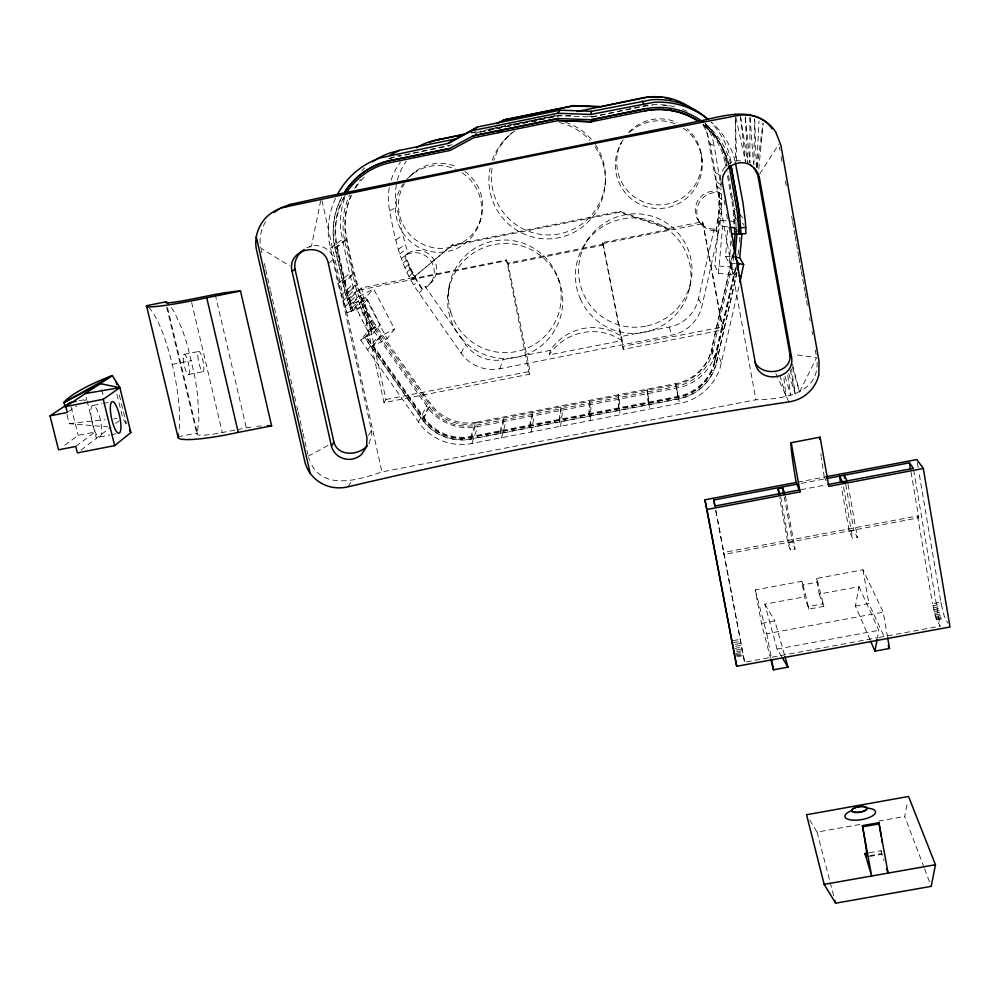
<?xml version="1.0" encoding="UTF-8"?>
<svg xmlns="http://www.w3.org/2000/svg" width="1000" height="1000" viewBox="0 0 1000 1000"><rect width="100%" height="100%" fill="white"/><g stroke="black" fill="none" stroke-linecap="round" stroke-linejoin="round"><path stroke-width="0.75" stroke-dasharray="5 3.75" d="M389.263 187.613A59.837 58.95 64 0 0 389.675 210.875C394.8 239.575 401.55 269.137 419.075 293.125L461.05 353.075A38.087 37.7 32.8 0 0 499.775 368.762L671.8 335.125A38.375 38.05 -34.3 0 0 702.062 305.763L718.312 233.713L715.888 230.863L718.838 211.938L719.225 192.763L717.463 191.337L715.3 172.45L710.075 143.875A58.35 57.525 -70.5 0 0 702.525 124.062A72.95 72.062 -66.2 0 1 728.512 164.338M718.312 233.713L721.338 214.325L721.513 190.987M734.362 232.875L733.325 209.963L727.013 173.075M735.075 232.512L734.137 208.312L727.85 171.588M736.925 232.488L736.95 228.125L735.212 225.55M753.888 164.838L754.575 119M817.1 362.2C818.45 395.012 780.113 399.3 755.925 399.762L381.95 471.9C359.387 479.637 323.025 491.312 310.2 461.887M603.138 245.15L603.188 244.163L507.9 263.113L507.4 264.188L603.138 245.15L602.65 242.587L669.25 229.338L668.962 228.425L619.913 211.375L452.6 244.825L411.938 278.775L506.538 259.95L507.4 264.188M605.175 184.913L605.3 182.013M668.962 228.425L702.613 221.737L723.2 329.825L623.237 349.35L602.65 242.587M756.787 167.375L758.988 120.962M590.163 420.812L591.05 404.862M588.8 414.688L589.6 401.4M589.175 416.287L590.112 400.213M735.35 263.6L729.237 263.25L725.6 256.438L727.663 227.763L736.95 228.125M729.237 263.25L731.263 235.238M739.837 237.237L739.412 243.125L741.2 245.938M735.975 267.913L714.837 362.125A46.375 45.838 -21.2 0 1 678.2 397.388L470.425 437.587A46.013 45.263 26.5 0 1 423.6 418.738L366.163 336.875L372.887 333.625L359.725 307.438L352.987 310.7L350.875 305.225L360.225 295.775L373.65 288.95L394.538 329L387.137 338.812L373.288 345.788L424.125 417.675A45.888 45.138 26.6 0 0 470.812 436.475L678 396.388A46.25 45.712 -21.3 0 0 714.538 361.213L734.287 274.637L718.45 273.463L714.862 265.738L718.85 220.263L734.237 221.4L735.95 223.9M718.45 273.463L722.6 226.45L718.85 220.263M758.787 169.013L763.088 123.387M560.538 426.538L562.663 410.363M757.163 167.463L762.975 123.387M559.513 422.025L561.725 405.725M448.825 289.4L449.475 284.675M447.775 297.188L448.45 292.275M559.125 420.425L560.975 406.95M714.837 362.125L711.112 350.637L730.163 266.875L732.925 251.412M733.812 251.163L733.012 256.863L725.6 256.438M737.95 254.887L738.775 248.988M870.088 639.85L855.438 606.025L858.962 586.65L819.225 594.087L816.413 578.525L862.962 569.8L883.188 612.163L887.412 636.35M858.962 586.65L878.825 630.288L877.45 637.725L744.6 662.237L723.562 552.475L917.588 515.962L918.775 517.812L724 554.438L723.562 552.475M167.55 307.863L197.338 433.075L198.9 420.1L197.675 396.112A71.413 15.975 77.9 0 0 194.475 375.012L187.738 346.575A71.413 15.975 77.9 0 0 181.438 327.612L174.75 312.825L170.338 305.887M716.213 231.35L719.188 212.288L719.225 192.763A19.275 18.988 -53.8 0 0 696.85 210.275A19.275 18.988 -53.8 0 0 715.888 230.863L714.163 229.05A19.075 18.8 -54.2 0 1 695.325 208.675A19.075 18.8 -54.2 0 1 717.463 191.337M924.038 867.425L904.712 816.462L907.438 802.175M351.175 195.113A71.075 69.875 57.5 0 0 346.887 238.8C352.75 268.438 358.837 299.037 375.35 324.913L364.712 337.675L422.2 419.6A47.838 47.05 26.5 0 0 470.838 439.175L678.55 399.012A48.212 47.65 -21.2 0 0 716.6 362.375L712.05 348.525L733.125 254.163M734.15 255.938L712.887 351.062A46.513 46.013 -23.1 0 1 676.175 386.438L475.737 425.3A46.15 45.462 27.5 0 1 428.825 406.375L379.65 336.763L367.762 317.3M736.6 265.138L734.638 275.312L730.163 266.875L714.862 265.738M736.9 272.425L716.525 362.113A48.163 47.613 -21.2 0 1 678.487 398.7L470.962 438.85A47.787 47.013 26.5 0 1 422.375 419.275L364.925 337.425M716.612 362.388L737 272.625M689.463 288.688L690.625 282.838M320.725 200.588L311.525 246L309.438 247.425M530.975 432.25L534.35 415.85M529.913 427.75L533.4 411.213M529.5 426.163L532.4 412.488M396.388 184.537A57.8 56.938 65.1 0 0 396.775 207.013L402.788 235.113L407.938 253.225A18.812 18.512 50.1 0 1 434.538 260.7A18.812 18.512 50.1 0 1 425.125 286.488L465.65 344.45A36.8 36.45 34.2 0 0 503.062 359.613L550.375 350.35A50.838 50.325 0 0 1 621.6 336.4L669.275 327.075A37.075 36.763 -36.4 0 0 698.5 298.688L714.163 229.05M738.913 286.812L720.075 368.05A53.275 52.663 -21.2 0 1 684.375 402.362L466.987 444.375A52.862 52 26.6 0 1 421.413 426.037L360.675 340L371.275 327.388L429.375 409.9A50.637 49.875 27.7 0 0 473.038 427.5L681.275 387.15A51.025 50.475 -23.5 0 0 715.45 354.225L735.4 267.812M621.6 336.4L622.025 340.6L549.275 354.837L550.375 350.35M412.887 277.638L361.512 287.863L359.3 290.038L383.988 402.638L529.338 374.275L530.037 371.388L507.9 263.113M570.95 115.575L560.5 115.188L478.075 132.487L560.075 115.8L591.675 117L641.475 106.275M501.475 437.962L506.075 421.325M500.375 433.475L505.112 416.7M499.925 431.875L503.875 418.025M479.225 223.875L480.337 220.613M471.863 443.675L477.7 426.825M470.838 439.188L476.838 422.188L675.638 383.625A46.125 45.637 -23.5 0 0 712.038 348.525M470.425 437.587L475.412 423.537L675.8 384.688A44.713 44.237 -23.1 0 0 711.112 350.637M499.775 368.762L503.062 359.613M529.338 374.275L506.538 259.95M368.9 443.713L371.825 434.988L371.475 430.475L333.625 259.288C331.2 247.775 316.812 242.087 306.812 247.838M792.475 367.25L799.538 392.125L816.612 357.612L794.312 354.562M423.6 418.738L430.262 405.337L381.15 335.763C360.613 307.925 352.587 273.525 346.475 240.138A69.85 68.662 57.2 0 1 351.3 195.812M422.2 419.6L430.3 403.425L375.35 324.913M418.375 422.15L426.475 406.175M461.05 353.075L465.65 344.45M620.475 144.25L621.788 141.925A43.1 42.512 -68.7 0 0 636.663 198.475A43.1 42.512 -68.7 0 0 693.7 186.95A43.1 42.512 -68.7 0 0 686.875 128.763M265.65 221.775C260.637 229.525 258.9 239.262 260.887 248.287L289.788 265.963M348.125 486.812L352.238 479.85M368.475 435.312L371.475 430.475M383.988 402.638L385.962 399.513L361.512 287.863M759.725 174.013L778.888 144.137M586.263 241.938L589.25 237.638M419.075 293.125L425.125 286.488M372.612 346.662L381.15 335.763L394.538 329M411.938 278.775L452.6 244.825M371.2 347.512L381.55 334.35M367.275 350L377.587 336.975M372.887 333.625L380.138 324.762L367.388 299.337L354.637 304.9L367.95 331.35L380.138 324.762M366.163 336.875L374.938 326.325M407.938 253.225L405.225 255.512L410.7 268.663L417.438 281.188L413.787 284.988M373.625 327.9L370.725 323.013L372.075 321.45M372.463 320.012L369.15 323.875L365.5 317.188L362.088 321.012M364.925 326.2L368.288 322.312L372.075 328.837M370.725 323.013L368.013 318.025L369.363 316.475M369.75 315.038L366.4 318.825L362.875 311.975L359.438 315.725M366.825 311.425L365.45 312.938L356.637 290.938L344.675 240.438A71.662 70.45 57.2 0 1 349.637 194.988M367.212 309.962L363.812 313.688L360.438 306.675M404.862 267.75L408.725 264.35L411.213 271.3L415.05 277.087L411.337 280.8M364.45 306.288L363.062 307.762L360.863 302.512M364.825 304.812L361.4 308.463L354.162 290.312L349.562 273.488L340.65 230.025A76.037 74.763 57.5 0 1 345.2 196.725M356.95 310.35L367.388 299.337M430.675 282.875L433.113 280.3M345.188 195.6A72.25 70.987 55.9 0 0 337.35 246.962L345.062 281.962L351.625 304.462L365.5 297.425L373.65 288.95M352.987 310.7L362.25 301.062M341.8 196.962A74.3 73 55.8 0 0 334.862 247.75L345.55 294.375L351.388 311.225L362.625 299.575M335.562 198.238A79.425 78.037 55.8 0 0 328.575 238.412L337.938 283.762L346.95 312.775L358.162 301.288M349.263 305.675L360.588 294.275M344.762 307.087L356.062 295.837M350.875 305.225L348.95 299.662L358.375 290.413M347.312 300.075L358.738 288.9M342.762 301.325L354.162 290.312M348.95 299.662L347.212 294.05L356.7 284.988M345.55 294.375L357.05 283.45M409.038 276.525L412.275 273.45L406.337 260.4L404.637 255.925L405.225 255.512A19 18.7 49.6 0 1 432.113 263.075A19 18.7 49.6 0 1 422.6 289.113L417.438 281.188M411.188 175.175L413.75 172.75M340.938 295.438L352.413 284.662M510.462 134.312L512.513 132.425A57.65 57.05 85.2 0 0 493.862 160.338M504.625 139.787L506.788 137.8M406.875 272.175L410.15 269.163L408.725 264.35M347.212 294.05L344.3 282.65L353.9 273.988M342.612 282.913L354.263 272.462M337.938 283.762L349.562 273.488M402.987 263.25L406.9 259.962M401.262 258.7L404.637 255.925M399.7 254.088L406.425 248.762M328.35 263.425L333.625 259.288M80.962 450.175L110.938 427.088M115.65 423.45L119.2 420.725M398.288 249.425L405.062 244.262M75.788 446.45L94.825 432.075L78.188 435.337L62.237 447.113M346.475 240.138L336.562 247.55L344.3 282.65M334.85 247.75L346.875 238.8M330.125 248.4L342.113 239.587M395.913 239.975L402.788 235.113M68.5 411.637L76.988 405.863M84.262 400.913L86.688 399.263L85.975 396.4M360.675 340L366.312 336.712L423.713 418.525A45.987 45.237 26.5 0 0 470.5 437.362L678.15 397.188A46.35 45.812 -21.2 0 0 714.775 361.95M389.675 210.875L396.775 207.013M308.225 456.175L328.55 445.175M452.125 144.75L398.738 156.188L449.25 145.925M475.213 133.863L479.188 131.725M346.95 312.775L351.613 310.988L345.775 294.163L335.087 247.575A74.237 72.938 55.8 0 1 341.4 198.05M351.388 311.225L353.137 310.55L347.362 293.9L336.725 247.438A72.412 71.15 55.8 0 1 344.575 195.938M740.588 160.9C727.763 159.025 716.975 172.838 721.237 184.963M470.863 132.787L475.4 131.875M488.988 129.1L493.55 128.175M495.075 127.863L499.637 126.938M501.163 126.625L505.725 125.7M507.25 125.388L511.812 124.462M513.337 124.15L517.9 123.225M519.412 122.912L523.987 121.988M525.5 121.675L530.062 120.75M531.587 120.438L536.15 119.513M537.675 119.2L542.238 118.275M543.763 117.963L548.325 117.037M549.85 116.725L558.975 114.862M471.587 132.975L480.712 131.125M483.762 130.5L560.163 114.963M591.675 117L643.25 106.512A72.35 71.463 -67.2 0 1 652.562 105.275M451.825 245.812L619.95 212.2L669.25 229.338M359.3 290.038L506.112 260.825M602.6 243.588L703.512 223.512M183.938 354.375L198.5 351.488M172.25 364.375L191.412 360.588M188.713 374.5L203.263 371.637M79.1 400.75L86.688 399.263M93.1 405.45L102.062 403.688M103.55 403.387L108.025 402.512M99.438 437.025A16.125 4.312 77.9 0 0 98.413 413.1A16.125 4.312 77.9 0 0 90.875 413.587A16.125 4.312 77.9 0 0 99.438 437.025L109.875 434.988M111.375 434.688L115.85 433.812M623.237 349.35L623.125 346.388L722.113 327.038L723.2 329.825M177.95 436.812L197.425 433M385.962 399.513L530.037 371.388M197.338 433.075A31.163 4.175 -12.7 0 0 222.288 432.55L235.812 429.913M237.312 429.613L246.325 427.863A46.212 6.412 -12.7 0 1 254.375 426.675M797.625 482.188L824.3 477.113L826.25 481.112M801.325 483.35L825.125 478.825M800.812 489.7L826.438 484.837M787.85 542.863L792.475 542L795.088 549.163L790.387 550.05L787.85 542.863L779.625 497.863M849.225 531.325L853.875 530.45L857.362 537.463L852.638 538.35L849.225 531.325L841.363 486.825M801.737 581.263L803 584.837L817.775 582.075L823.85 606.35L808.863 609.138L804.562 596.812L801.737 581.263L755.238 589.913L761.5 623.462L770.4 657.837M781.762 656.812L777.113 649.075L764.837 604.175L804.562 596.812M803 584.837L808.4 606.55L823.388 603.763M761.5 623.462L774.887 620.975L784.575 655.225M855.438 606.025L868.9 603.525L884.375 637.212M755.238 589.913L766.762 633.737L883.188 612.163M733.112 640.65L740.013 639.375M879.013 637.45L940.1 626.175L935.85 617.863L932.487 603.725L940.875 602.163L918.863 471.788M733.487 642.625L740.387 641.35M932.862 605.712L941.263 604.163L944.275 616.3L947.688 622.987M735.25 644.35L740.763 643.337M933.263 607.7L941.663 606.15M735.625 646.312L741.15 645.288M933.688 609.663L942.087 608.112M734.6 648.462L741.513 647.175M934.125 611.562L942.525 610M736.338 650L741.862 648.988M934.575 613.35L942.975 611.8M736.663 651.675L742.188 650.662M935.013 615.025L943.425 613.462M735.575 653.462L742.487 652.188M935.438 616.525L943.85 614.975M735.837 654.812L742.763 653.538M935.85 617.863L944.275 616.3M736.062 655.962L742.987 654.675M936.25 618.987L944.675 617.425M777.113 649.075L878.825 630.288M737.625 656.625L743.175 655.6M936.6 619.888L945.037 618.325M809.788 820.075L817.075 832.1L861.663 824.137M878.575 821.125L904.712 816.462M869.388 852.775L881.05 850.7A49.55 2.55 78.7 0 0 882.325 853.8M869.9 855.65L881.575 853.575L883.9 860.562M869.488 856.475L882.738 854.125M588.85 116.25L591.838 116.363M722.6 226.45L728.388 226.875M729.825 226.988L735.612 227.413M67 414.6L69.275 423.688L107.85 426.838M734.837 257.125L733.012 256.863L732.325 255.65M710.075 143.875L714.112 145.525L721.2 187.312M622.025 340.6L616.087 337.137A51.9 51.35 0.3 0 0 549.275 354.837M715.3 172.45L719.525 175.113M716.7 181.863L720.962 184.862M719.375 197.562L721.9 199.6M717.163 186.6L721.438 189.762M719.587 192.987L721.75 194.675M719.35 202.362L721.875 204.513M705.775 124.188L708.138 126.237M721.688 209.425L719.175 207.162M706.9 127.762L703.388 124.625A70.512 69.65 -67.2 0 1 725.362 164.075L727.362 166.2M721.338 214.325L718.838 211.938M720.825 219.213L718.337 216.713M412.8 272.913L411.213 271.3L410.7 268.663M720.15 224.075L717.675 221.45M730.65 164.137A75.025 74.112 -66.1 0 0 704.938 123.537A71.762 70.862 -67.4 0 1 726.2 162.638L727.188 163.65A72.35 71.463 -67.2 0 0 705.625 124.113M700.238 223.113L701.812 224.862M720.688 181.9L722.763 184.55M731.65 198.6L733.337 200.775M415.05 277.087L412.275 273.45L422.137 289.762M741.225 215.787L742.875 218M734.137 208.312L735.175 209.713M733.325 209.963L735.025 212.3M742.425 222.913L744.075 225.188M734.688 214.062L735.725 215.5L736.213 232.887L735.175 231.3M733.875 215.675L736.438 219.3M735.05 219.8L736.087 221.287M734.4 227.138L737.425 231.675M764.837 604.175L774.887 620.975M126.025 423.888L122.737 418L116.425 392.238M730.975 265.363L736.438 275.55M365.5 297.425L387.137 338.812M698.5 298.688L702.062 305.763M365.188 312.188L368.013 318.025M788.863 401.912L774.8 371.2M816.413 578.525L817.775 582.075M924.587 868.875L931.213 886.35M819.225 594.087L823.85 606.35M558.088 278.238L559.575 282.188M716.737 349.637L721.425 363.275M788.7 373.587L795.263 394.05L791.525 368.85M669.275 327.075L671.8 335.125M308.675 457.625L309.55 460.513M785.025 376.362L790.738 395.425L787.5 373.95M779.825 375.25L786.038 396.213L783.725 376.587M817.075 832.1L829.812 880.975M830.2 882.45L834.062 897.262M792.463 364.225L799.538 392.125M735.037 161.213L733.975 156.962A80.2 79.225 -66.2 0 0 711.525 122.212M731.038 161.5L728.662 151.988A76.775 75.825 -67.4 0 0 711.263 122.713M71.112 407.013L78.188 435.337M87.05 400.75L96.363 438.312M101.725 389.65L103.562 397.137M119.325 394.975L126.325 423.562M166.7 307.087L196.975 434.275M191.612 302.325L222.288 432.55M215.225 294.425L246.325 427.863M261.225 249.8L261.925 252.838M264.337 263.463L265.375 268.012M265.725 269.525L270.212 289.25M270.562 290.775L280.238 333.263M280.587 334.775L281.625 339.325M281.962 340.85L286.462 360.575M286.8 362.088L296.475 404.575M296.825 406.1L297.863 410.65M298.212 412.163L302.7 431.887M303.05 433.413L307.887 454.65M322.013 200.613L381.95 471.9M735.875 117.387L745.55 162.138L740.438 116.862M790.337 370.138L795.263 394.05M603.188 244.163L623.125 346.388M940.875 602.163L941.263 604.163M715.913 510.575L744.6 662.237M715.7 510.575L724 554.438M676.65 388.275L679.538 403.55M675.638 383.625L678.55 399.012M675.8 384.688L678.2 397.388M766.762 633.737L771.25 657.775M702.613 221.737L722.113 327.038M784.275 496.987L792.475 542M780.662 496.825L790.387 550.05M724.05 200.287L724.887 204.887M726.562 214.088L727.412 218.675M729.087 227.875L729.925 232.475M731.612 241.663L732.45 246.262M705.212 123.062L755.925 399.762M808.4 606.55L808.863 609.138M726.213 162.625L726.762 165.613M725.362 164.075L725.913 167.075M785.387 495.925L795.088 549.163M881.05 850.7L881.575 853.575M848.05 484.487L857.362 537.463M862.962 569.8L868.9 603.525M845.763 484.412L853.875 530.45M843.575 486.9L852.638 538.35M779.425 147.213L779.975 150.287M781.062 156.425L782.412 164.112M785.4 181L786.213 185.613M791.637 216.325L792.463 220.938M792.725 222.463L793.812 228.612M794.087 230.15L794.9 234.75M795.175 236.287L796.263 242.438M796.525 243.962L797.613 250.113M797.887 251.65L798.7 256.25M798.975 257.787L800.05 263.938M800.325 265.475L801.137 270.075M801.413 271.613L802.5 277.75M802.775 279.288L803.85 285.438M804.125 286.975L804.938 291.575M805.212 293.113L806.3 299.262M806.575 300.788L807.387 305.4M809.55 317.688L810.1 320.763M812 331.512L812.537 334.575M815.25 349.938L816.338 356.075M917.312 462.612L918.612 470.262M913.65 469.888L940.1 626.175M911.012 471.975L918.775 517.812M917.588 515.962L932.487 603.725M740.575 116.85L747.812 163.325L745.188 117.013M701.237 153.6L701.538 156.325M701.9 159.425L702.225 162.288M647.95 393.837L649.575 409.338M647.05 389.175L648.675 404.787M647.013 390.275L648.337 403.162M745.325 116.988L749.925 162.987L749.9 117.737M750.113 117.662L753.5 163.325M619.913 211.375L619.95 212.2M754.725 119.062L756.4 167.35M736.737 160.9L735.325 117.5L735.575 160.95M619.475 399.35L619.837 415.087M618.562 394.7L618.9 410.55M618.275 395.838L618.538 408.938M728.863 164.7A73.162 72.275 -66.1 0 0 702.712 124.288A73.112 72.237 -66.1 0 1 728.787 164.625M663.337 105.363A72.35 71.463 -67.2 0 1 670.013 106.237M389.837 158.637A71.662 70.45 57.2 0 1 397.238 156.525M361.737 170.837A76.037 74.763 57.5 0 1 364.787 167.913M355.65 187.887A69.85 68.662 57.2 0 1 365.1 176.2M475.412 423.537A44.375 43.712 27.5 0 1 430.262 405.337M476.838 422.175A45.775 45.1 27.7 0 1 430.312 403.413M642.987 105.988A71.762 70.862 -67.4 0 1 649.125 105.025M652.212 104.738A71.762 70.862 -67.4 0 1 676.875 107.45M682.763 109.475A71.762 70.862 -67.4 0 1 687.05 111.337M354.65 188.275A71.075 69.875 57.5 0 1 360.725 179.425M388.812 158.737A71.075 69.875 57.5 0 1 400.513 155.25M256.863 426.375A46.212 6.412 -12.7 0 1 261.45 425.938M148.588 307.387A71.537 16.663 77.9 0 1 172.188 364.113A71.537 16.663 77.9 0 1 178.725 433.1M824.3 477.113A68.312 4.162 79.1 0 1 821.388 457.713M821.213 456.312A68.312 4.162 79.1 0 1 820.875 453.638M69.275 423.688A58.275 0.887 -5.4 0 1 105.162 419.712M113.825 418.862A58.275 0.887 -5.4 0 1 116.775 418.575M705.462 123.688A60.425 59.588 -69.9 0 1 714.112 145.525M391.125 180.062A59.837 58.95 64 0 1 400.4 162.213M397.362 180.125A57.8 56.938 65.1 0 1 406.262 161.2M628.625 132.363A43.1 42.512 -68.7 0 1 677.038 122.55M464.837 171.4A42.675 42.025 62.3 0 1 475.675 229.913A42.675 42.025 62.3 0 1 418.088 241.562A42.675 42.025 62.3 0 1 404.387 183.625M409.55 176.7A42.675 42.025 62.3 0 1 457.287 167.037M595.388 144.625A57.65 57.05 85.2 0 1 560.35 233.675A57.65 57.05 85.2 0 1 492.312 166.713M534.525 121.363A57.65 57.05 85.2 0 1 537.075 120.775M565.462 122.312A57.65 57.05 85.2 0 1 592.225 140.425M462.188 172.85A43.513 42.987 62.2 0 1 474.462 233.388A43.513 42.987 62.2 0 1 414.338 244.562A43.513 42.987 62.2 0 1 403.212 183.812M406.9 179.213A43.513 42.987 62.2 0 1 455.7 169.262M683.312 128.238A43.925 43.412 -71 0 1 694.463 189.475A43.925 43.412 -71 0 1 633.625 200.588A43.925 43.412 -71 0 1 623.625 139.15M629.562 132.413A43.925 43.412 -71 0 1 675.462 124.012M595.062 146.762A58.825 58.238 84.6 0 1 558.663 237.763A58.825 58.238 84.6 0 1 490.112 167.975M492.262 160.25A58.825 58.238 84.6 0 1 514.75 131.125M559.362 122.6A58.825 58.238 84.6 0 1 590.087 140.45M183.212 358.438A10.4 2.275 77.9 0 0 188.125 374.562A10.4 2.275 77.9 0 0 187.613 360.337A10.4 2.275 77.9 0 0 183.212 358.438M197.825 355.538A10.4 2.212 78 0 0 202.688 371.688A10.4 2.212 78 0 0 202.1 357.463A10.4 2.212 78 0 0 197.825 355.538M647.025 325.938A56.887 56.562 -44.5 0 0 677.487 232.362A56.887 56.562 -44.5 0 0 581.362 253.212A56.887 56.562 -44.5 0 0 647.025 325.938M450.737 312.05A56.575 56.15 41.6 0 0 545.763 335.325A56.575 56.15 41.6 0 0 517.812 241.625A56.575 56.15 41.6 0 0 450.737 312.05M461.138 337.925A57.55 57.475 15.4 0 0 559.288 320.662A57.55 57.475 15.4 0 0 495.175 244.375A57.55 57.475 15.4 0 0 461.138 337.925M580.237 298.7A57.787 57.688 33.8 0 0 679.663 310.012A57.787 57.688 33.8 0 0 639.612 218.337A57.787 57.688 33.8 0 0 580.237 298.7"/><path stroke-width="1.5" d="M735.062 233.95L733.962 249.737M736.912 233.95L735.238 254.237M741.875 233.975L739.725 257.863L743.625 264.413L739.95 282.312M818.787 374.825L819.05 361.35L780.913 145.375L775.913 132.35M887.675 637.863L889.525 648.45L874.975 651.125L877.175 639.225M737.463 269.5L738.312 265.113M737.575 269.7L738.7 263.837L735.588 258.425M935.45 864.725L931.213 886.35L835.612 903.188L824.175 884.388L806.55 814.737L908.538 796.475L935.45 864.725L824.175 884.388M558.312 120.538L591.1 121.775L558.312 120.538L473.775 137.713L450.15 150.425L391.188 162.4A72.463 71.188 55.8 0 0 346.037 193.375M644.463 108.938L590.95 119.8L644.463 108.938A75.025 74.112 -66.1 0 1 702.75 121.85M337.537 194.288A79.425 78.037 55.8 0 1 380.075 157.95L447.925 143.463L471.463 130.812L557.788 113.238L590.562 114.475L591.45 111.337L651.925 99.7A76.775 75.825 -67.4 0 1 707.163 118.737M818.7 375.35C816.462 384.487 810.375 392.475 802.288 397.238A38.45 37.388 38.6 0 1 788.863 401.912L784.675 402.525A2396.1 1062.262 -12.8 0 0 352.325 485.8L348.125 486.812A37.925 37.35 -36.6 0 1 333.9 487.488C319.95 485.662 307.6 474.913 304.7 461L256.712 250.738C253.212 236.488 259.7 220.85 271.825 212.763A38.988 38.55 59.7 0 1 285.3 207.013L290.538 204.363L321.337 197.562L704.65 120.013C726.25 114.987 756.625 106.538 772.113 128.787M662.15 97.312A58.35 57.525 -70.5 0 0 642.525 97.863L599.888 106.875L572.95 105.962L503.237 120.162L496.737 123.612M331.413 445.95L292.075 271.312C286.312 248.5 324.012 240.4 328.35 263.425L366.987 437.738L366.512 446.85L361.425 454.588A18.575 18.337 -22.6 0 1 348.363 459.375C340.55 459.113 333.188 453.725 331.413 445.95L333.975 442.238L295.038 269.175C293.562 261.5 297.738 253.55 304.225 249.513M473.237 135.775L558.212 118.5L473.237 135.775L449.575 148.512L390.85 160.438A74.3 73 55.8 0 0 344.575 192.213M557.788 113.238L560.1 110.162L591.45 111.337M367.362 445.525C359.237 455.588 337.9 456.962 333.975 442.238M76.062 401.35L70 402.55L50 415.875L58.55 449.825L75.788 446.45L77.4 452.9L114.663 445.625L130.875 432.55L119.9 387.663L112.35 375.562L63.963 402.475L65.1 407.025M273.8 212.562L281.1 207.75L290.538 204.363M292.075 271.312L295.038 269.175M65.812 406.538L103.25 399.288L119.9 387.663L100.25 383.663L63.963 402.475A58.575 12.125 -20.4 0 1 112.35 375.562L65.812 406.538L67.287 412.463L50 415.875M449.575 148.512L390.85 160.438M471.463 130.812L477.488 126.975L560.1 110.162M447.925 143.463L477.488 126.975M166.188 301.775L166.112 301.825A31.562 2.325 -12.2 0 0 190.9 299.288L215.225 294.425A46.825 3.575 -12.2 0 1 240.512 291.025L271.613 425.875L238.238 432.388A62.188 8.312 -12.6 0 1 177.95 436.812L146.5 305.712L166.188 301.775L168.212 303.463M502.4 121.487L506.463 119.325L573.775 105.612L600.05 106.512M389.787 155.287L399.325 150.412L454.963 139.088M572.95 105.962L573.775 105.612M399.325 150.412L390.025 152.95A76.037 74.763 57.5 0 0 372.5 161.812M416.425 147.738A59.837 58.95 64 0 1 435.1 140.4L464.825 134.025M503.237 120.162L506.463 119.325M285.3 207.013L289.637 206.088A2671.413 322.4 -11.9 0 1 733.025 116.412L737.288 115.6A39.538 38.612 84.5 0 1 751.963 115.712C761.587 117.725 770.275 123.612 775.65 131.862M435.1 140.4L465.513 134.213M576.975 111.538L644.15 97.875A60.425 59.588 -69.9 0 1 692.288 109.237M498.2 132.6L501.213 131.988M590.562 114.475L653.775 102.325A80.2 79.225 -66.2 0 1 708.112 119.312M591.15 121.587L594.2 120.962M591.087 121.812L644.788 110.913A73.162 72.275 -66.1 0 1 698.275 121.137A73.112 72.237 -66.1 0 0 644.762 110.875L644.788 110.913M146.5 305.712A62.987 4.625 -12.2 0 0 206.737 297.775L240.512 291.025M796.137 482.463A68.238 3.225 79.1 0 1 791.2 442.7L820.088 437.175L828.838 486.4L923.337 468.475L950 626.987L736.7 666.3L704.912 499.812L796.137 482.463L800.075 491.85L706.9 509.513L704.912 499.812M825.812 476.825L916.8 459.562L923.337 468.475M714.85 506.037L713.7 499.988L796.862 484.188M826.663 478.537L909.463 462.812L913.4 468.363L827.938 484.55M779.075 494.862L777.987 488.862L782.638 487.975L784.613 493.125M799.3 489.988L715.05 505.988L713.7 499.988M770.788 659.338L773.487 669.8L787.95 667.138L785 656.712M862.4 825.625L871.663 876.025L865.013 853.55A49.525 2.188 78.8 0 0 862.4 825.625L878.888 822.688L888.088 873.125L886.688 868.938M862.775 826.8L879.287 823.85M865.013 853.55L867.925 853.037M85.262 393.537L119.9 387.663M738.538 223.612L738.975 234L740.9 233.95L740.612 227.787L745.738 227.475L745.35 221.3L743 203.012L735.387 162.638M642.525 97.863L644.15 97.875M558.162 118.562L590.962 119.725M731.375 233.675L739.05 234.112L737.95 216.3L729.638 168.625A73.112 72.237 -66.1 0 0 729.1 165.95M736.062 257.312L739.725 257.863M738.587 263.65L743.625 264.413M738.7 263.837L736.888 263.688M738.825 275.825L741.325 276.312M751.712 165.963C739.062 156.575 719.325 169 722.763 184.55L755.263 362.475C758.525 384.913 795.95 379.588 791.475 356.788L759.425 177.862L757.95 173.263L755.325 169.2L750.075 164.525M735.225 114.4L737.288 115.6M753.838 167.887L759.425 177.862M729.638 168.625L729.7 168.7A73.162 72.275 -66.1 0 0 729.163 166.025M737.925 203.938L739.788 215.938L731.425 168.075L738.037 204.075M737.95 216.3L738.512 222.237M740.612 227.787L739.675 215.787M740.9 233.95L745.9 233.65L745.738 227.475M754.9 362.275C762.45 377.725 792.887 373.137 789.85 353.95L758.062 176.612M782.537 658.1L787.95 667.138M791.475 356.788L789.85 353.95L790.588 356.887M129.475 430.05L130.875 432.55M642.212 101.013L643.625 103.688M888.238 645.638L889.525 648.45M870.7 641.263L874.975 651.125M777.987 488.862L779.912 494.012M834.837 900.225L835.612 903.188M103.25 399.288L114.663 445.625M116.013 381.438L116.75 384.45M206.737 297.775L238.238 432.388M256.25 236.75L310.2 473.413M706.9 509.513L736.7 666.3M771.525 659.275L773.487 669.8M782.638 487.975L783.725 493.975M791.2 442.7L800.075 491.85M844.688 478.275L844.15 475.2L847.513 481.463L842.775 482.35L839.475 476.087L840.55 482.225M909.463 462.812L910.5 468.925M669.038 109.987A72.95 72.062 -66.2 0 1 671.725 110.425M686.025 114.6A72.95 72.062 -66.2 0 1 688.525 115.675M730.962 165.463A75.025 74.112 -66.1 0 1 731.513 168.225M344.812 192.087A74.237 72.938 55.8 0 1 391.037 160.35M866.275 808.138A15.488 5.6 -9 0 1 873.012 815.525A15.488 5.6 -9 0 1 849.663 819.712A15.488 5.6 -9 0 1 851.137 810.837M878.888 822.688A49.55 2.55 78.7 0 1 881.225 836.65M881.587 839.075A49.55 2.55 78.7 0 1 882.013 842.062M267.288 425.662A46.212 6.412 -12.7 0 1 271.613 425.875M178.5 434.412A71.537 16.663 77.9 0 1 177.95 436.812M819.8 439.487A68.312 4.162 79.1 0 1 820.088 437.175M665.138 97.837A58.35 57.525 -70.5 0 1 671 99.35M429.275 142.55A57.8 56.938 65.1 0 1 440.688 138.938M854.663 812.387A7.688 2.763 -9 0 0 866.9 808.925A7.688 2.763 -9 0 0 856.575 807.337A7.688 2.763 -9 0 0 854.663 812.387M854.638 812.212A7.688 2.763 -9 0 0 866.862 808.737A7.688 2.763 -9 0 0 856.538 807.163A7.688 2.763 -9 0 0 854.638 812.212M110.388 409.75A16.137 4.175 78 0 0 118.825 433.237A16.137 4.175 78 0 0 117.688 409.312A16.137 4.175 78 0 0 110.388 409.75"/></g></svg>
